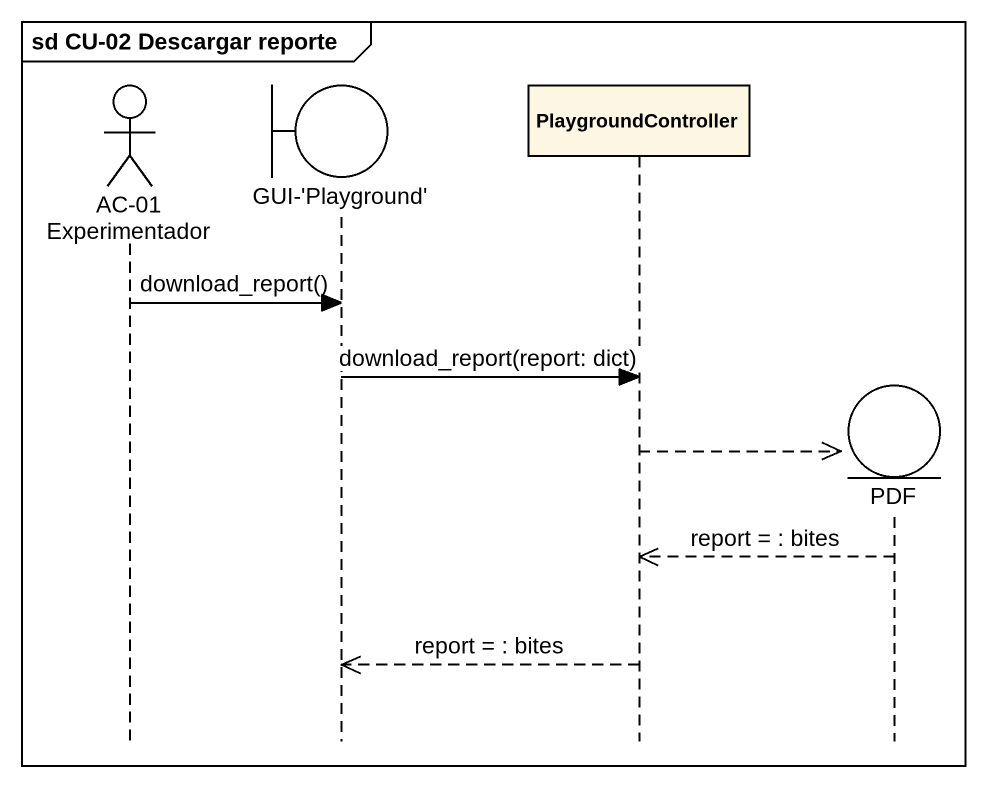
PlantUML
@startuml
mainframe sd CU-02 Descargar reporte
hide footbox
actor "AC-01 Experimentador" as AC_01_Experimentador
boundary "GUI-'Playground'" as GUI_Playground
participant PlaygroundController
entity PDF

AC_01_Experimentador -> GUI_Playground : download_report()
GUI_Playground -> PlaygroundController : download_report(report: dict)
PlaygroundController -->> PDF **
PDF -->> PlaygroundController : report = : bites
PlaygroundController -->> GUI_Playground : report = : bites
@enduml
